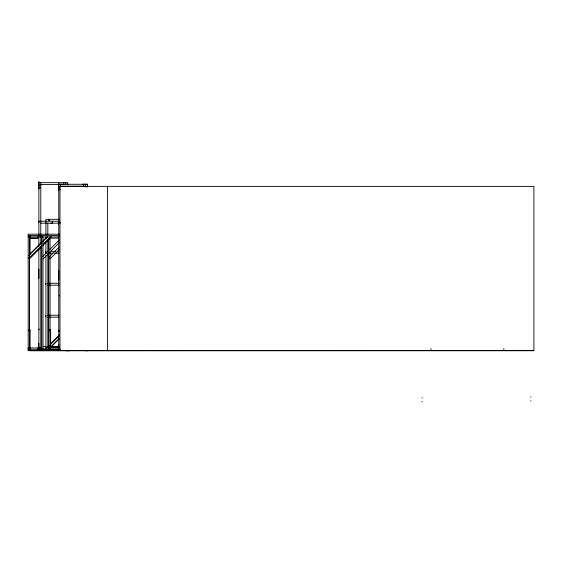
<?xml version="1.0" encoding="UTF-8"?>
<svg xmlns="http://www.w3.org/2000/svg" width="562" height="562" viewBox="0 0 562 562"><rect width="100%" height="100%" fill="white"/><g stroke="black" fill="none" stroke-linecap="round" stroke-linejoin="round"><path stroke-width="0.84" d="M67.756 184.125L67.665 184.631M87.489 185.544L87.588 185.003L87.623 186.148M67.721 183.725L67.721 184.357L67.623 183.528M87.539 186.275L87.489 185.874M59.256 295.289L59.333 295.921M39.003 328.946L39.108 329.838M29.786 254.066L41.918 241.934M43.133 240.719L46.772 237.08M28.788 255.619L41.651 242.756M42.881 241.534L47.777 236.63M29.533 257.593L41.785 245.341M43.007 244.112L50.362 236.764M41.707 246.683L29.456 258.934L28.1 257.579M42.93 245.461L51.507 236.883M42.881 256.413L59.424 239.876M43.014 258.998L59.551 242.461M59.108 247.097L48.69 257.515L50.046 258.871L59.235 249.683M47.798 346.571L49.027 345.335M50.264 344.106L59.502 334.868M49.182 348.566L47.826 347.211L49.063 345.974M50.299 344.738L59.572 335.458M50.418 347.33L59.073 338.668M50.222 347.759L59.46 338.521M40.738 348.482L41.883 348.004L40.738 347.52M59.312 330.301L58.757 330.849L59.298 331.573M38.869 182.664L67.651 182.664L67.651 184.371M38.869 183.36L38.869 188.93M59.305 184.203L62.551 184.266M82.291 184.266L85.087 184.266M85.916 184.203L87.433 184.203M58.757 184.266L87.531 184.266L87.531 186.823L85.614 186.823L85.614 184.266M40.787 184.582L63.808 184.582L63.808 182.664M38.869 185.221L40.787 185.221M87.588 185.32L87.524 185.952L87.637 185.397M87.51 185.769L87.616 185.046M60.675 186.184L83.893 186.184M58.757 186.823L60.675 186.823L60.675 184.266M38.806 187.785L40.787 187.785M58.694 189.38L60.675 189.38M58.757 190.532L58.694 184.954M59.698 219.306L45.908 219.306L45.908 234.502M38.869 221.224L59.712 221.224M58.757 222.826L60.675 222.826M40.787 223.149L59.712 223.149M50.847 223.212L52.118 223.212M59.727 234.192L28.177 234.192L28.177 350.646L533.9 350.597M28.177 235.541L59.727 235.541M28.177 236.883L42.227 236.883M41.736 236.946L59.221 236.946M29.919 238.162L37.773 238.162M49.575 238.162L58.3 238.162L58.3 236.82M29.919 238.225L37.773 238.225L37.773 236.82M50.383 251.284L55.498 251.284M57.205 251.284L58.912 251.284M47.826 253.202L52.94 253.202M54.647 253.202L58.912 253.202M38.869 269.086L38.869 278.464M58.757 270.687L58.757 280.066M47.826 283.262L58.912 283.262M47.826 285.18L58.912 285.18M47.826 315.233L58.912 315.233M47.826 317.151L58.912 317.151M48.704 329.824L50.622 329.824L50.622 348.503M28.817 329.887L30.095 329.887L30.095 348.566M48.704 330.779L50.622 330.779M28.817 330.842L30.095 330.842M38.869 343.263L38.869 348.812M58.757 344.857L58.757 350.407M43.372 346.571L45.951 346.571M50.25 346.571L58.848 346.571M45.908 347.211L58.954 347.211M40.738 347.759L39.087 347.759L39.087 348.243L40.738 348.243M37.773 347.962L28.163 347.962L28.163 349.304L41.49 349.304M48.704 347.899L58.3 347.899L58.3 349.241M43.372 349.128L49.386 349.128M37.794 349.241L59.122 349.241M41.736 349.367L60.619 349.36M60.619 349.838L58.968 349.838L58.968 349.36M92.646 350.463L95.203 350.463M99.172 350.463L101.729 350.463M28.177 350.583L365.159 350.583M440.65 350.583L468.153 350.583M30.095 350.709L533.9 350.723L533.9 186.373L59.972 186.373L59.972 350.723M66.049 350.857L67.321 350.857M68.452 350.857L69.758 350.723M85.902 350.857L87.307 350.857M530.879 396.793L530.851 397.243M530.879 400.629L530.851 401.078M503.812 348.679L503.812 350.597M430.892 348.679L430.892 350.597M422.104 397.559L422.069 398.008M422.104 401.394L422.069 401.844M168.193 350.597L165.509 350.597M158.596 350.597L155.913 350.597M139.221 350.597L136.538 350.597M129.569 350.597L126.879 350.597M107.483 186.373L107.483 350.723M83.696 184.266L83.696 186.837M65.733 182.664L65.733 184.378M59.263 330.618L59.263 331.257M58.757 182.924L58.757 350.723M58.694 223.023L58.694 224.294M52.301 221.224L52.301 223.149M50.046 238.162L50.046 249.57M50.046 251.326L50.046 347.899M48.704 239.04L48.704 349.346M47.826 223.149L47.826 234.502M47.826 240.62L47.826 251.98M47.826 253.722L47.826 347.211M45.908 237.122L45.908 238.871M45.908 242.37L45.908 253.722M45.908 255.471L45.908 349.128M45.838 251.158L45.838 252.429M45.838 283.213L45.838 284.484M45.838 315.689L45.838 316.954M43.014 236.946L43.014 349.304M41.736 235.604L41.736 350.709M40.787 182.664L40.787 234.368M40.787 236.117L40.787 244.006M40.787 246.634L40.787 349.128L38.869 349.128L38.869 249.261M38.869 181.329L38.869 234.944M38.869 235.97L38.869 246.282M38.806 221.428L38.806 222.7M37.773 347.899L37.773 349.304M30.095 235.541L30.095 254.607M30.095 349.304L30.095 350.646M29.519 258.351L29.519 330.337M29.456 236.883L29.456 347.962M48.711 219.967C49.196 222.489 50.805 218.485 48.711 219.967M49.168 219.89L49.442 220.522L49.168 219.89"/></g></svg>
